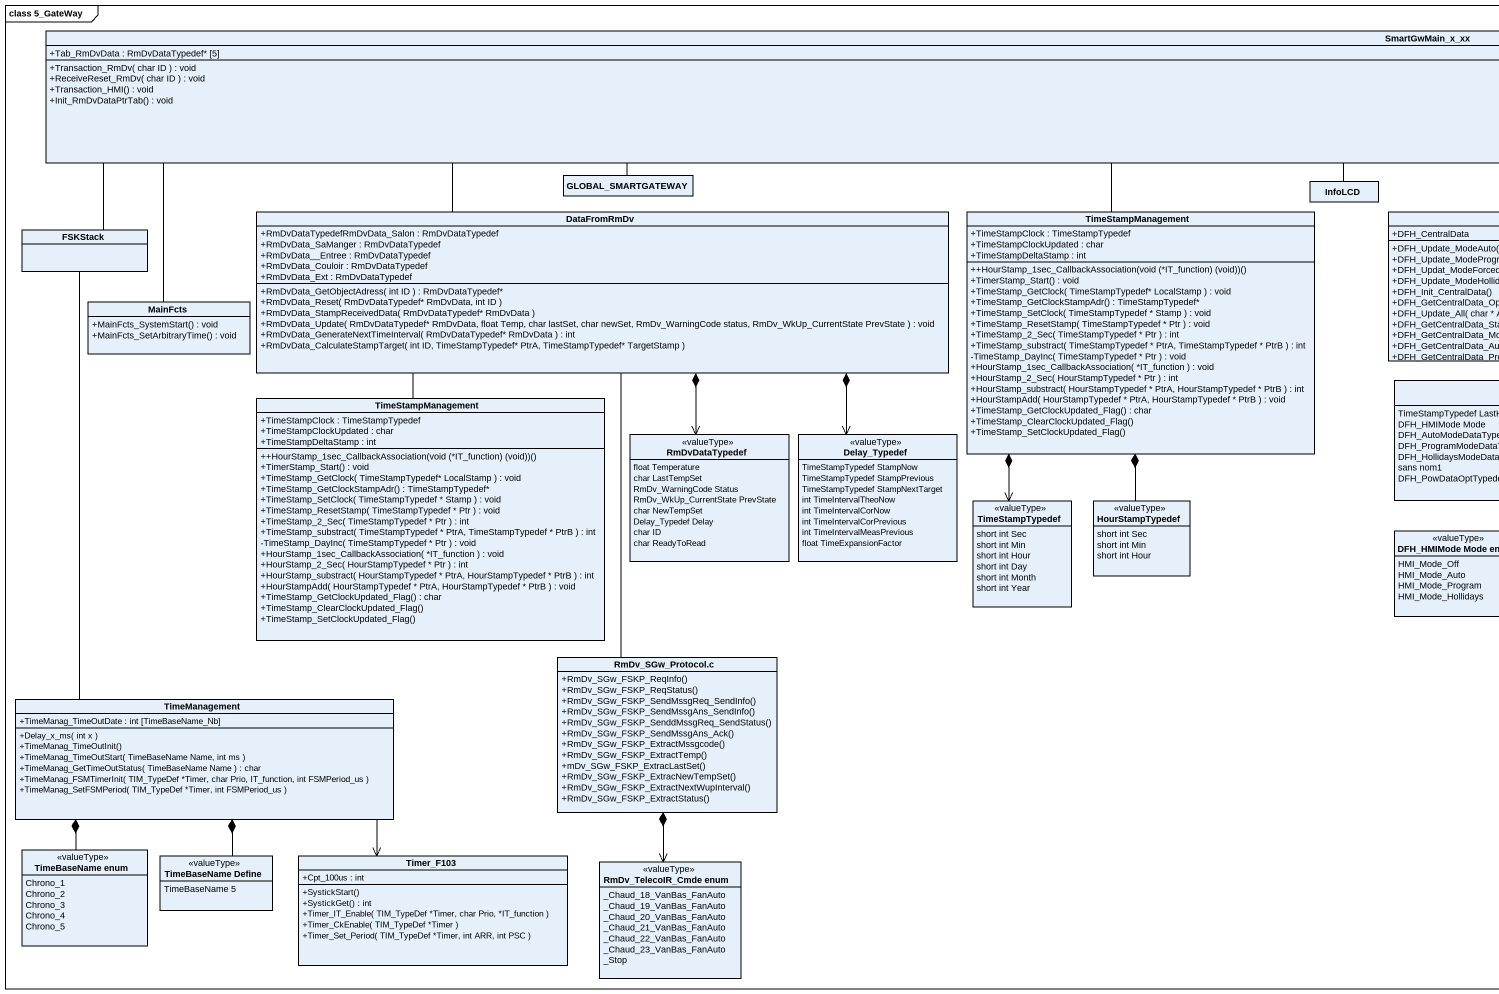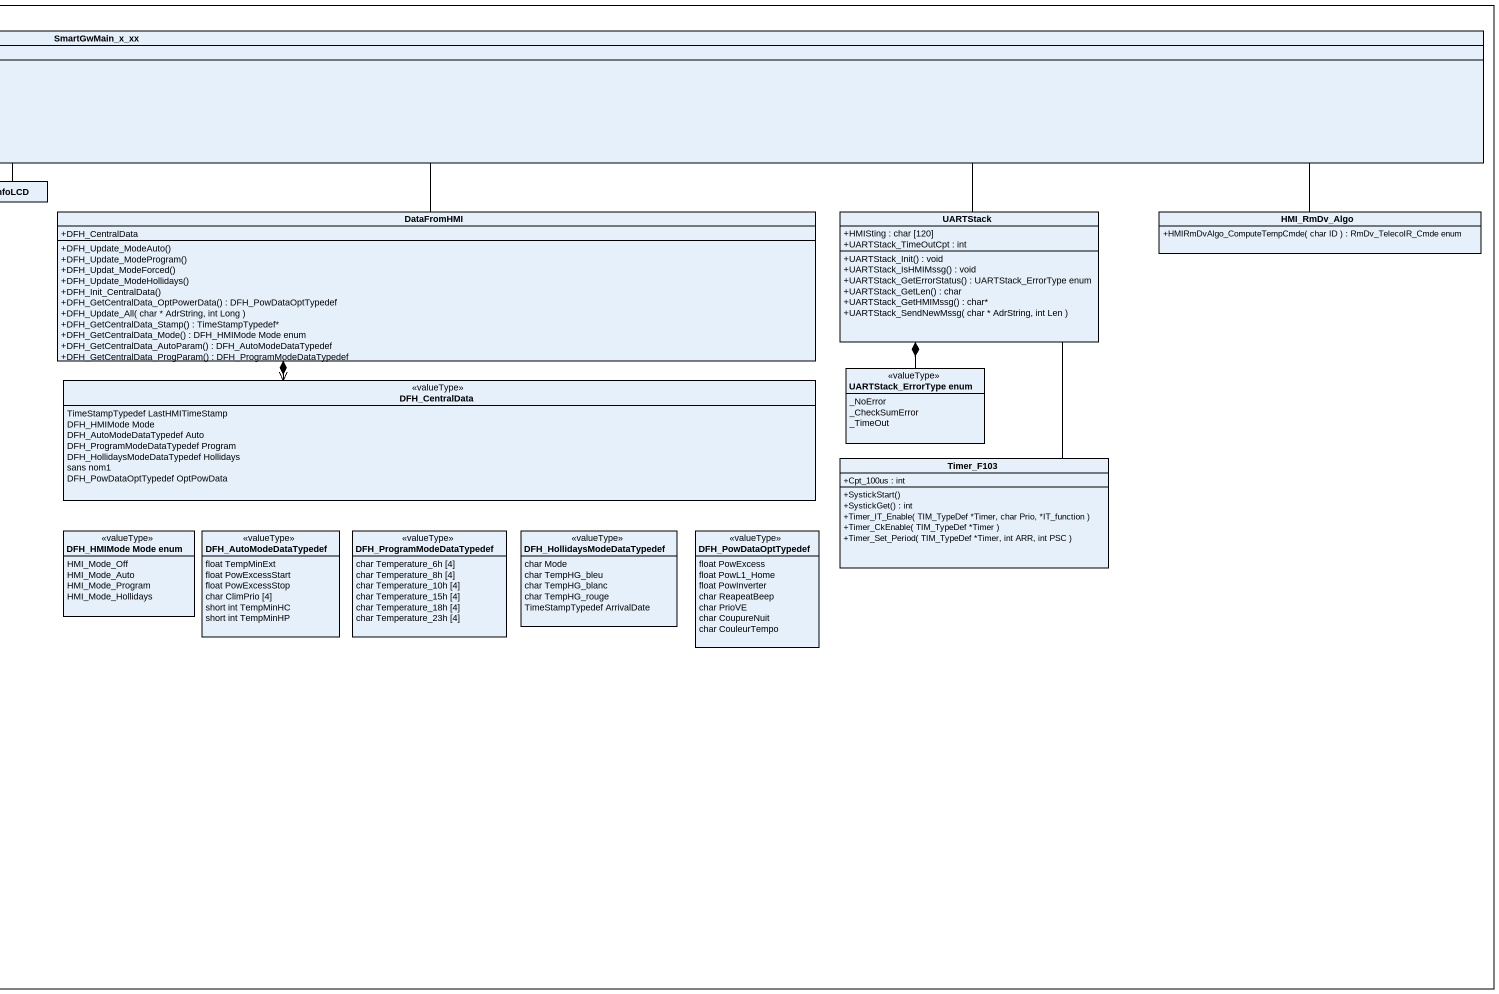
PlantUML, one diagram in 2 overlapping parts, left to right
@startuml
mainframe class 5_GateWay
hide circle
hide empty members
skinparam classAttributeIconSize 0
class SmartGwMain_x_xx {
  +Tab_RmDvData : RmDvDataTypedef* [5]
  +Transaction_RmDv( char ID ) : void
  +ReceiveReset_RmDv( char ID ) : void
  +Transaction_HMI() : void
  +Init_RmDvDataPtrTab() : void
}
class GLOBAL_SMARTGATEWAY
class InfoLCD
class DataFromRmDv {
  +RmDvDataTypedefRmDvData_Salon : RmDvDataTypedef
  +RmDvData_SaManger : RmDvDataTypedef
  +RmDvData__Entree : RmDvDataTypedef
  +RmDvData_Couloir : RmDvDataTypedef
  +RmDvData_Ext : RmDvDataTypedef
  +RmDvData_GetObjectAdress( int ID ) : RmDvDataTypedef*
  +RmDvData_Reset( RmDvDataTypedef* RmDvData, int ID )
  +RmDvData_StampReceivedData( RmDvDataTypedef* RmDvData )
  +RmDvData_Update( RmDvDataTypedef* RmDvData, float Temp, char lastSet, char newSet, RmDv_WarningCode status, RmDv_WkUp_CurrentState PrevState ) : void
  +RmDvData_GenerateNextTimeInterval( RmDvDataTypedef* RmDvData ) : int
  +RmDvData_CalculateStampTarget( int ID, TimeStampTypedef* PtrA, TimeStampTypedef* TargetStamp )
}
class TimeStampManagement {
  +TimeStampClock : TimeStampTypedef
  +TimeStampClockUpdated : char
  +TimeStampDeltaStamp : int
  ++HourStamp_1sec_CallbackAssociation(void (*IT_function) (void))()
  +TimerStamp_Start() : void
  +TimeStamp_GetClock( TimeStampTypedef* LocalStamp ) : void
  +TimeStamp_GetClockStampAdr() : TimeStampTypedef*
  +TimeStamp_SetClock( TimeStampTypedef * Stamp ) : void
  +TimeStamp_ResetStamp( TimeStampTypedef * Ptr ) : void
  +TimeStamp_2_Sec( TimeStampTypedef * Ptr ) : int
  +TimeStamp_substract( TimeStampTypedef * PtrA, TimeStampTypedef * PtrB ) : int
  -TimeStamp_DayInc( TimeStampTypedef * Ptr ) : void
  +HourStamp_1sec_CallbackAssociation( *IT_function ) : void
  +HourStamp_2_Sec( HourStampTypedef * Ptr ) : int
  +HourStamp_substract( HourStampTypedef * PtrA, HourStampTypedef * PtrB ) : int
  +HourStampAdd( HourStampTypedef * PtrA, HourStampTypedef * PtrB ) : void
  +TimeStamp_GetClockUpdated_Flag() : char
  +TimeStamp_ClearClockUpdated_Flag()
  +TimeStamp_SetClockUpdated_Flag()
}
class DataFromHMI {
  +DFH_CentralData
  +DFH_Update_ModeAuto()
  +DFH_Update_ModeProgram()
  +DFH_Updat_ModeForced()
  +DFH_Update_ModeHollidays()
  +DFH_Init_CentralData()
  +DFH_GetCentralData_OptPowerData() : DFH_PowDataOptTypedef
  +DFH_Update_All( char * AdrString, int Long )
  +DFH_GetCentralData_Stamp() : TimeStampTypedef*
  +DFH_GetCentralData_Mode() : DFH_HMIMode Mode enum
  +DFH_GetCentralData_AutoParam() : DFH_AutoModeDataTypedef
  +DFH_GetCentralData_ProgParam() : DFH_ProgramModeDataTypedef
}
class UARTStack {
  +HMISting : char [120]
  +UARTStack_TimeOutCpt : int
  +UARTStack_Init() : void
  +UARTStack_IsHMIMssg() : void
  +UARTStack_GetErrorStatus() : UARTStack_ErrorType enum
  +UARTStack_GetLen() : char
  +UARTStack_GetHMIMssg() : char*
  +UARTStack_SendNewMssg( char * AdrString, int Len )
}
class HMI_RmDv_Algo {
  +HMIRmDvAlgo_ComputeTempCmde( char ID ) : RmDv_TelecoIR_Cmde enum
}
class FSKStack
class MainFcts {
  +MainFcts_SystemStart() : void
  +MainFcts_SetArbitraryTime() : void
}
class "UARTStack_ErrorType enum" as UARTStack_ErrorType_enum <<valueType>> {
  _NoError
  _CheckSumError
  _TimeOut
}
class "TimeStampManagement" as TimeStampManagement_2 {
  +TimeStampClock : TimeStampTypedef
  +TimeStampClockUpdated : char
  +TimeStampDeltaStamp : int
  ++HourStamp_1sec_CallbackAssociation(void (*IT_function) (void))()
  +TimerStamp_Start() : void
  +TimeStamp_GetClock( TimeStampTypedef* LocalStamp ) : void
  +TimeStamp_GetClockStampAdr() : TimeStampTypedef*
  +TimeStamp_SetClock( TimeStampTypedef * Stamp ) : void
  +TimeStamp_ResetStamp( TimeStampTypedef * Ptr ) : void
  +TimeStamp_2_Sec( TimeStampTypedef * Ptr ) : int
  +TimeStamp_substract( TimeStampTypedef * PtrA, TimeStampTypedef * PtrB ) : int
  -TimeStamp_DayInc( TimeStampTypedef * Ptr ) : void
  +HourStamp_1sec_CallbackAssociation( *IT_function ) : void
  +HourStamp_2_Sec( HourStampTypedef * Ptr ) : int
  +HourStamp_substract( HourStampTypedef * PtrA, HourStampTypedef * PtrB ) : int
  +HourStampAdd( HourStampTypedef * PtrA, HourStampTypedef * PtrB ) : void
  +TimeStamp_GetClockUpdated_Flag() : char
  +TimeStamp_ClearClockUpdated_Flag()
  +TimeStamp_SetClockUpdated_Flag()
}
class DFH_CentralData <<valueType>> {
  TimeStampTypedef LastHMITimeStamp
  DFH_HMIMode Mode
  DFH_AutoModeDataTypedef Auto
  DFH_ProgramModeDataTypedef Program
  DFH_HollidaysModeDataTypedef Hollidays
  sans nom1
  DFH_PowDataOptTypedef OptPowData
}
class RmDvDataTypedef <<valueType>> {
  float Temperature
  char LastTempSet
  RmDv_WarningCode Status
  RmDv_WkUp_CurrentState PrevState
  char NewTempSet
  Delay_Typedef Delay
  char ID
  char ReadyToRead
}
class Delay_Typedef <<valueType>> {
  TimeStampTypedef StampNow
  TimeStampTypedef StampPrevious
  TimeStampTypedef StampNextTarget
  int TimeIntervalTheoNow
  int TimeIntervalCorNow
  int TimeIntervalCorPrevious
  int TimeIntervalMeasPrevious
  float TimeExpansionFactor
}
class Timer_F103 {
  +Cpt_100us : int
  +SystickStart()
  +SystickGet() : int
  +Timer_IT_Enable( TIM_TypeDef *Timer, char Prio, *IT_function )
  +Timer_CkEnable( TIM_TypeDef *Timer )
  +Timer_Set_Period( TIM_TypeDef *Timer, int ARR, int PSC )
}
class TimeStampTypedef <<valueType>> {
  short int Sec
  short int Min
  short int Hour
  short int Day
  short int Month
  short int Year
}
class HourStampTypedef <<valueType>> {
  short int Sec
  short int Min
  short int Hour
}
class "DFH_HMIMode Mode enum" as DFH_HMIMode_Mode_enum <<valueType>> {
  HMI_Mode_Off
  HMI_Mode_Auto
  HMI_Mode_Program
  HMI_Mode_Hollidays
}
class DFH_AutoModeDataTypedef <<valueType>> {
  float TempMinExt
  float PowExcessStart
  float PowExcessStop
  char ClimPrio [4]
  short int TempMinHC
  short int TempMinHP
}
class DFH_ProgramModeDataTypedef <<valueType>> {
  char Temperature_6h [4]
  char Temperature_8h [4]
  char Temperature_10h [4]
  char Temperature_15h [4]
  char Temperature_18h [4]
  char Temperature_23h [4]
}
class DFH_HollidaysModeDataTypedef <<valueType>> {
  char Mode
  char TempHG_bleu
  char TempHG_blanc
  char TempHG_rouge
  TimeStampTypedef ArrivalDate
}
class DFH_PowDataOptTypedef <<valueType>> {
  float PowExcess
  float PowL1_Home
  float PowInverter
  char ReapeatBeep
  char PrioVE
  char CoupureNuit
  char CouleurTempo
}
class "RmDv_SGw_Protocol.c" as RmDv_SGw_Protocol_c {
  +RmDv_SGw_FSKP_ReqInfo()
  +RmDv_SGw_FSKP_ReqStatus()
  +RmDv_SGw_FSKP_SendMssgReq_SendInfo()
  +RmDv_SGw_FSKP_SendMssgAns_SendInfo()
  +RmDv_SGw_FSKP_SenddMssgReq_SendStatus()
  +RmDv_SGw_FSKP_SendMssgAns_Ack()
  +RmDv_SGw_FSKP_ExtractMssgcode()
  +RmDv_SGw_FSKP_ExtractTemp()
  +mDv_SGw_FSKP_ExtracLastSet()
  +RmDv_SGw_FSKP_ExtracNewTempSet()
  +RmDv_SGw_FSKP_ExtractNextWupInterval()
  +RmDv_SGw_FSKP_ExtractStatus()
}
class TimeManagement {
  +TimeManag_TimeOutDate : int [TimeBaseName_Nb]
  +Delay_x_ms( int x )
  +TimeManag_TimeOutInit()
  +TimeManag_TimeOutStart( TimeBaseName Name, int ms )
  +TimeManag_GetTimeOutStatus( TimeBaseName Name ) : char
  +TimeManag_FSMTimerInit( TIM_TypeDef *Timer, char Prio, IT_function, int FSMPeriod_us )
  +TimeManag_SetFSMPeriod( TIM_TypeDef *Timer, int FSMPeriod_us )
}
class "TimeBaseName enum" as TimeBaseName_enum <<valueType>> {
  Chrono_1
  Chrono_2
  Chrono_3
  Chrono_4
  Chrono_5
}
class "TimeBaseName Define" as TimeBaseName_Define <<valueType>> {
  TimeBaseName 5
}
class "Timer_F103" as Timer_F103_2 {
  +Cpt_100us : int
  +SystickStart()
  +SystickGet() : int
  +Timer_IT_Enable( TIM_TypeDef *Timer, char Prio, *IT_function )
  +Timer_CkEnable( TIM_TypeDef *Timer )
  +Timer_Set_Period( TIM_TypeDef *Timer, int ARR, int PSC )
}
class "RmDv_TelecoIR_Cmde enum" as RmDv_TelecoIR_Cmde_enum <<valueType>> {
  _Chaud_18_VanBas_FanAuto
  _Chaud_19_VanBas_FanAuto
  _Chaud_20_VanBas_FanAuto
  _Chaud_21_VanBas_FanAuto
  _Chaud_22_VanBas_FanAuto
  _Chaud_23_VanBas_FanAuto
  _Stop
}
SmartGwMain_x_xx -left- GLOBAL_SMARTGATEWAY
SmartGwMain_x_xx -- InfoLCD
SmartGwMain_x_xx -left- DataFromRmDv
SmartGwMain_x_xx -- TimeStampManagement
SmartGwMain_x_xx -right- DataFromHMI
SmartGwMain_x_xx -right- UARTStack
SmartGwMain_x_xx -right- HMI_RmDv_Algo
SmartGwMain_x_xx -left- FSKStack
SmartGwMain_x_xx -left- MainFcts
DataFromRmDv -- TimeStampManagement_2
DataFromRmDv *--> RmDvDataTypedef
DataFromRmDv *--> Delay_Typedef
DataFromRmDv -- RmDv_SGw_Protocol_c
TimeStampManagement *--> TimeStampTypedef
TimeStampManagement *-- HourStampTypedef
DataFromHMI *--> DFH_CentralData
UARTStack *-- UARTStack_ErrorType_enum
UARTStack -- Timer_F103
FSKStack -- TimeManagement
RmDv_SGw_Protocol_c *--> RmDv_TelecoIR_Cmde_enum
TimeManagement *-- TimeBaseName_enum
TimeManagement *-- TimeBaseName_Define
TimeManagement --> Timer_F103_2
@enduml
